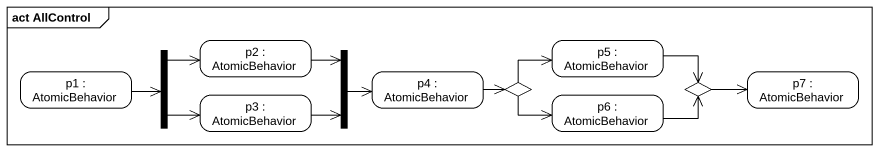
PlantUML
@startuml
mainframe act AllControl
hide empty description
state "p2 : AtomicBehavior" as p2
state "p5 : AtomicBehavior" as p5
state "p1 : AtomicBehavior" as p1
state fork1 <<fork>>
state fork2 <<join>>
state "p4 : AtomicBehavior" as p4
state choice1 <<choice>>
state choice2 <<choice>>
state "p7 : AtomicBehavior" as p7
state "p3 : AtomicBehavior" as p3
state "p6 : AtomicBehavior" as p6
p2 -right-> fork2
p5 -right-> choice2
p1 -right-> fork1
fork1 -right-> p2
fork1 -right-> p3
fork2 -right-> p4
p4 -right-> choice1
choice1 -right-> p5
choice1 -right-> p6
choice2 -right-> p7
p3 -right-> fork2
p6 -right-> choice2
@enduml
